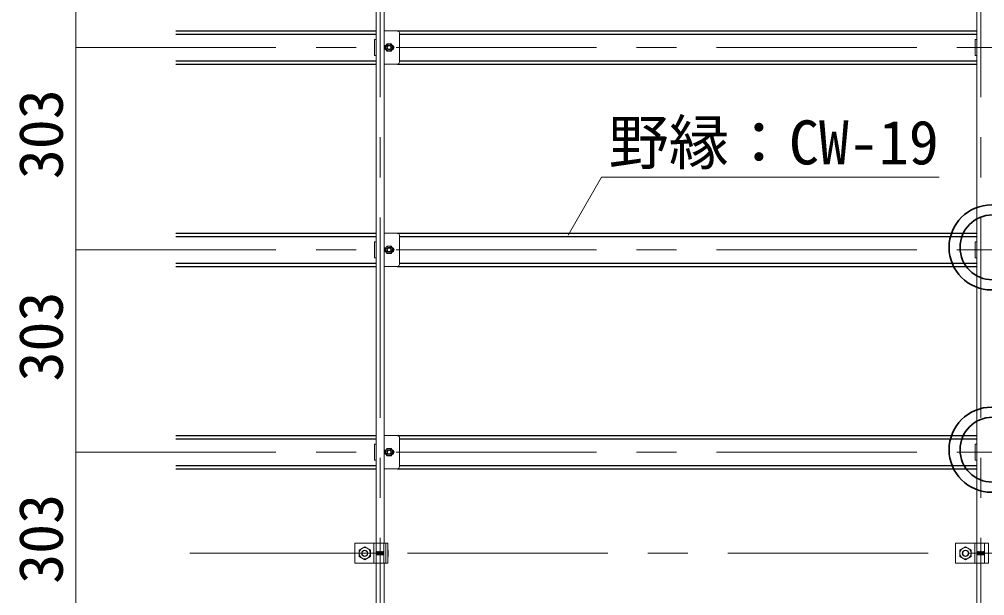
# Model space of a CAD drawing. Units: millimetres on the paper, enlarged 40 times, with parts at other scales. Extents: x -7800 to 7800, y -5578 to 5491.
# Drawn here: x 1536 to 2500, y 1296 to 1871 of the extents above; entities that cross this region are included whole.
import ezdxf
from ezdxf.enums import TextEntityAlignment as Align

# ---------------------------------------------------------------- set-up
doc = ezdxf.new("R2010")
doc.units = ezdxf.units.MM
doc.header["$LTSCALE"] = 40
for name, pattern in [('CHAIN1', [8, 5, -1, 1, -1]), ('DASHED1', [1.8, 1.2, -0.6]), ('DASHED2', [3, 2, -1])]:
    doc.linetypes.add(name, pattern=pattern)
for name, color, linetype, lineweight in [('5-0_中心線', 4, 'CHAIN1', 9), ('5-1_吊りボルト', 7, 'Continuous', 18), ('5-2_野縁受け', 3, 'Continuous', 18), ('5-3_野縁', 2, 'Continuous', 25), ('5-5_寸法', 7, 'Continuous', 9), ('5-6_文字', 7, 'Continuous', 18), ('5-7_金具', 6, 'Continuous', 35), ('5-A_クリップ', 7, 'Continuous', 18), ('5-B_ビス', 7, 'Continuous', 18)]:
    doc.layers.add(name, color=color, linetype=linetype, lineweight=lineweight)
doc.styles.add('ＭＳ ゴシック', font='')
doc.styles.get('ＭＳ ゴシック').set_extended_font_data('MS Gothic')

msp = doc.modelspace()

# ---------------------------------------------------------------- linework, layer by layer
at = {"layer": '5-0_中心線'}
for p, q in [((1896.52, 513.54), (1896.52, 2262.87)), ((2496.52, 513.54), (2496.52, 2262.87)), ((1592.52, 1843.21), (3286.52, 1843.21)), ((1592.52, 1641.21), (3286.52, 1641.21)), ((1592.52, 1439.21), (3286.52, 1439.21)), ((1706.51, 1338.21), (1900.52, 1338.21)), ((1923.85, 1338.21), (3400.52, 1338.21))]:
    msp.add_line(p, q, dxfattribs=at)
at = {"layer": '5-1_吊りボルト'}
for p, q in [((1871.18, 1348.21), (1871.18, 1328.21)), ((1904.29, 1348.21), (1871.18, 1348.21)), ((1875.52, 1341.48), (1881.18, 1344.75)), ((1875.52, 1334.94), (1875.52, 1341.48)), ((1881.18, 1344.75), (1886.85, 1341.48)), ((1892.52, 1328.21), (1892.52, 1348.21)), ((1900.18, 1328.21), (1900.18, 1348.21)), ((1902.35, 1328.21), (1902.35, 1348.21)), ((2471.18, 1348.21), (2471.18, 1328.21)), ((2504.29, 1348.21), (2471.18, 1348.21)), ((2475.52, 1341.48), (2481.18, 1344.75)), ((2475.52, 1334.94), (2475.52, 1341.48)), ((2481.18, 1344.75), (2486.85, 1341.48)), ((2492.52, 1328.21), (2492.52, 1348.21)), ((2500.18, 1328.21), (2500.18, 1348.21))]:
    msp.add_line(p, q, dxfattribs=at)
at = {"layer": '5-1_吊りボルト', "linetype": 'DASHED2'}
for p, q in [((1890.38, 1328.21), (1890.38, 1348.21)), ((2490.38, 1328.21), (2490.38, 1348.21))]:
    msp.add_line(p, q, dxfattribs=at)
at = {"layer": '5-1_吊りボルト'}
for points in [[(1871.18, 1328.21), (1904.29, 1328.21), (1904.29, 1348.21)], [(1875.52, 1334.94), (1881.18, 1331.66), (1886.85, 1334.94), (1886.85, 1341.48)], [(2471.18, 1328.21), (2504.29, 1328.21), (2504.29, 1348.21)], [(2475.52, 1334.94), (2481.18, 1331.66), (2486.85, 1334.94), (2486.85, 1341.48)]]:
    msp.add_lwpolyline(points, dxfattribs=at)
for centre, radius in [((1881.18, 1338.21), 5.67), ((1881.18, 1338.21), 3.18), ((2481.18, 1338.21), 5.67), ((2481.18, 1338.21), 3.18)]:
    msp.add_circle(centre, radius, dxfattribs=at)
at = {"layer": '5-1_吊りボルト', "linetype": 'DASHED1'}
for centre in [(1881.18, 1338.21), (2481.18, 1338.21)]:
    msp.add_circle(centre, 2.84, dxfattribs=at)
at = {"layer": '5-2_野縁受け'}
for p, q in [((1892.52, 1348.21), (1892.52, 1928.21)), ((1900.52, 1348.21), (1900.52, 1928.21)), ((2492.52, 1348.21), (2492.52, 1928.21)), ((1892.52, 748.21), (1892.52, 1328.21)), ((1900.52, 748.21), (1900.52, 1328.21)), ((2492.52, 748.21), (2492.52, 1328.21))]:
    msp.add_line(p, q, dxfattribs=at)
at = {"layer": '5-3_野縁'}
for p, q in [((1692.52, 1859.87), (1892.52, 1859.87)), ((1692.52, 1856.54), (1892.52, 1856.54)), ((1913.85, 1859.87), (2492.52, 1859.87)), ((1915.85, 1856.54), (2492.52, 1856.54)), ((1692.52, 1829.87), (1892.52, 1829.87)), ((1692.52, 1826.54), (1892.52, 1826.54)), ((1913.85, 1826.54), (2492.52, 1826.54)), ((1915.85, 1829.87), (2492.52, 1829.87)), ((1692.52, 1657.87), (1892.52, 1657.87)), ((1692.52, 1654.54), (1892.52, 1654.54)), ((1913.85, 1657.87), (2492.52, 1657.87)), ((1915.85, 1654.54), (2492.52, 1654.54)), ((1692.52, 1627.87), (1892.52, 1627.87)), ((1692.52, 1624.54), (1892.52, 1624.54)), ((1913.85, 1624.54), (2492.52, 1624.54)), ((1915.85, 1627.87), (2492.52, 1627.87)), ((1692.52, 1455.87), (1892.52, 1455.87)), ((1913.85, 1455.87), (2492.52, 1455.87)), ((1692.52, 1452.54), (1892.52, 1452.54)), ((1915.85, 1452.54), (2492.52, 1452.54)), ((1692.52, 1425.87), (1892.52, 1425.87)), ((1692.52, 1422.54), (1892.52, 1422.54)), ((1913.85, 1422.54), (2492.52, 1422.54)), ((1915.85, 1425.87), (2492.52, 1425.87))]:
    msp.add_line(p, q, dxfattribs=at)
at = {"layer": '5-5_寸法', "color": 4}
for p, q in [((1592.52, 1843.21), (1592.52, 2045.21)), ((1592.52, 1641.21), (1592.52, 1843.21)), ((1592.52, 1439.21), (1592.52, 1641.21)), ((1592.52, 1237.21), (1592.52, 1439.21))]:
    msp.add_line(p, q, dxfattribs=at)
at = {"layer": '5-6_文字'}
for q in [(2084.44, 1655.87), (2454.83, 1713.6)]:
    msp.add_line((2117.78, 1713.6), q, dxfattribs=at)
at = {"layer": '5-7_金具'}
for centre, radius in [((2507.33, 1643.61), 42.53), ((2508.06, 1643.61), 32.35), ((2507.33, 1441.61), 42.53), ((2508.06, 1441.61), 32.35)]:
    msp.add_circle(centre, radius, dxfattribs=at)
at = {"layer": '5-A_クリップ'}
for p, q in [((1890.98, 1851.21), (1892.52, 1851.21)), ((1890.98, 1835.21), (1890.98, 1851.21)), ((1913.85, 1859.87), (1900.52, 1859.87)), ((1915.85, 1828.54), (1915.85, 1857.87)), ((1915.85, 1857.02), (1915.85, 1829.39)), ((2490.98, 1851.21), (2492.52, 1851.21)), ((2490.98, 1835.21), (2490.98, 1851.21)), ((1892.52, 1835.21), (1890.98, 1835.21)), ((2492.52, 1835.21), (2490.98, 1835.21)), ((1900.52, 1826.54), (1913.85, 1826.54)), ((1890.98, 1649.21), (1892.52, 1649.21)), ((1890.98, 1633.21), (1890.98, 1649.21)), ((1913.85, 1657.87), (1900.52, 1657.87)), ((1915.85, 1626.54), (1915.85, 1655.87)), ((1915.85, 1655.02), (1915.85, 1627.39)), ((2490.98, 1649.21), (2492.52, 1649.21)), ((2490.98, 1633.21), (2490.98, 1649.21)), ((1892.52, 1633.21), (1890.98, 1633.21)), ((2492.52, 1633.21), (2490.98, 1633.21)), ((1900.52, 1624.54), (1913.85, 1624.54)), ((1913.85, 1455.87), (1900.52, 1455.87)), ((1890.98, 1447.21), (1892.52, 1447.21)), ((1890.98, 1431.21), (1890.98, 1447.21)), ((1915.85, 1424.54), (1915.85, 1453.87)), ((1915.85, 1453.02), (1915.85, 1425.39)), ((2490.98, 1447.21), (2492.52, 1447.21)), ((2490.98, 1431.21), (2490.98, 1447.21)), ((1892.52, 1431.21), (1890.98, 1431.21)), ((2492.52, 1431.21), (2490.98, 1431.21)), ((1900.52, 1422.54), (1913.85, 1422.54))]:
    msp.add_line(p, q, dxfattribs=at)
for centre, radius, start, end in [((1913.85, 1857.87), 2, 0, 90), ((1902.68, 1843.21), 2.17, 94.04304, 265.95748), ((1908.35, 1843.21), 2.17, 274.042, 85.95748), ((1913.85, 1828.54), 2, 270, 0), ((1913.85, 1655.87), 2, 0, 90), ((1902.68, 1641.21), 2.17, 94.04304, 265.95748), ((1908.35, 1641.21), 2.17, 274.042, 85.95748), ((1913.85, 1626.54), 2, 270, 0), ((1913.85, 1453.87), 2, 0, 90), ((1902.68, 1439.21), 2.17, 94.04304, 265.95748), ((1908.35, 1439.21), 2.17, 274.042, 85.95748), ((1913.85, 1424.54), 2, 270, 0)]:
    msp.add_arc(centre, radius, start, end, dxfattribs=at)
at = {"layer": '5-B_ビス'}
for p, q in [((1901.28, 1843.21), (1903.4, 1846.87)), ((1903.4, 1839.54), (1901.28, 1843.21)), ((1903.4, 1846.87), (1907.63, 1846.87)), ((1907.63, 1846.87), (1909.75, 1843.21)), ((1909.75, 1843.21), (1907.63, 1839.54)), ((1907.63, 1839.54), (1903.4, 1839.54)), ((1901.28, 1641.21), (1903.4, 1644.87)), ((1903.4, 1637.54), (1901.28, 1641.21)), ((1903.4, 1644.87), (1907.63, 1644.87)), ((1907.63, 1644.87), (1909.75, 1641.21)), ((1909.75, 1641.21), (1907.63, 1637.54)), ((1907.63, 1637.54), (1903.4, 1637.54)), ((1901.28, 1439.21), (1903.4, 1442.87)), ((1903.4, 1435.54), (1901.28, 1439.21)), ((1903.4, 1442.87), (1907.63, 1442.87)), ((1907.63, 1442.87), (1909.75, 1439.21)), ((1909.75, 1439.21), (1907.63, 1435.54)), ((1907.63, 1435.54), (1903.4, 1435.54)), ((1904.68, 1335.89), (1904.68, 1340.51)), ((1892.52, 1339.7), (1892.56, 1339.66)), ((1892.52, 1336.58), (1892.56, 1336.53)), ((1892.56, 1339.66), (1892.77, 1339.66)), ((1892.56, 1339.66), (1892.77, 1336.74)), ((1892.56, 1336.53), (1892.77, 1336.74)), ((1892.77, 1339.66), (1892.97, 1339.87)), ((1892.77, 1339.66), (1892.97, 1336.74)), ((1892.77, 1336.74), (1892.97, 1336.74)), ((1892.97, 1339.87), (1893.18, 1339.66)), ((1892.97, 1336.74), (1893.18, 1336.53)), ((1893.18, 1339.66), (1893.39, 1339.66)), ((1893.18, 1339.66), (1893.39, 1336.74)), ((1893.18, 1336.53), (1893.39, 1336.74)), ((1893.39, 1339.66), (1893.6, 1339.87)), ((1893.39, 1339.66), (1893.6, 1336.74)), ((1893.39, 1336.74), (1893.6, 1336.74)), ((1893.6, 1339.87), (1893.81, 1339.66)), ((1893.6, 1336.74), (1893.81, 1336.53)), ((1893.81, 1339.66), (1894.02, 1339.66)), ((1893.81, 1339.66), (1894.02, 1336.74)), ((1893.81, 1336.53), (1894.02, 1336.74)), ((1894.02, 1339.66), (1894.22, 1339.87)), ((1894.02, 1339.66), (1894.22, 1336.74)), ((1894.02, 1336.74), (1894.22, 1336.74)), ((1894.22, 1339.87), (1894.43, 1339.66)), ((1894.22, 1336.74), (1894.43, 1336.53)), ((1894.43, 1339.66), (1894.64, 1339.66)), ((1894.43, 1339.66), (1894.64, 1336.74)), ((1894.43, 1336.53), (1894.64, 1336.74)), ((1894.64, 1339.66), (1894.85, 1339.87)), ((1894.64, 1339.66), (1894.85, 1336.74)), ((1894.64, 1336.74), (1894.85, 1336.74)), ((1894.85, 1339.87), (1895.06, 1339.66)), ((1894.85, 1336.74), (1895.06, 1336.53)), ((1895.06, 1339.66), (1895.27, 1339.66)), ((1895.06, 1339.66), (1895.27, 1336.74)), ((1895.06, 1336.53), (1895.27, 1336.74)), ((1895.27, 1339.66), (1895.47, 1339.87)), ((1895.27, 1339.66), (1895.47, 1336.74)), ((1895.27, 1336.74), (1895.47, 1336.74)), ((1895.47, 1339.87), (1895.68, 1339.66)), ((1895.47, 1336.74), (1895.68, 1336.53)), ((1895.68, 1339.66), (1895.89, 1339.66)), ((1895.68, 1339.66), (1895.89, 1336.74)), ((1895.68, 1336.53), (1895.89, 1336.74)), ((1895.89, 1339.66), (1896.1, 1339.87)), ((1895.89, 1339.66), (1896.1, 1336.74)), ((1895.89, 1336.74), (1896.1, 1336.74)), ((1896.1, 1339.87), (1896.31, 1339.66)), ((1896.1, 1336.74), (1896.31, 1336.53)), ((1896.31, 1339.66), (1896.52, 1339.66)), ((1896.31, 1339.66), (1896.52, 1336.74)), ((1896.31, 1336.53), (1896.52, 1336.74)), ((1896.52, 1339.66), (1896.72, 1339.87)), ((1896.52, 1339.66), (1896.72, 1336.74)), ((1896.52, 1336.74), (1896.72, 1336.74)), ((1896.72, 1339.87), (1896.93, 1339.66)), ((1896.72, 1336.74), (1896.93, 1336.53)), ((1896.93, 1339.66), (1897.14, 1339.66)), ((1896.93, 1339.66), (1897.14, 1336.74)), ((1896.93, 1336.53), (1897.14, 1336.74)), ((1897.14, 1339.66), (1897.35, 1339.87)), ((1897.14, 1339.66), (1897.35, 1336.74)), ((1897.14, 1336.74), (1897.35, 1336.74)), ((1897.35, 1339.87), (1897.56, 1339.66)), ((1897.35, 1336.74), (1897.56, 1336.53)), ((1897.56, 1339.66), (1897.77, 1336.74)), ((1897.56, 1336.53), (1897.77, 1336.74)), ((1897.77, 1339.66), (1897.97, 1336.74)), ((1897.77, 1336.74), (1897.97, 1336.74)), ((1897.97, 1339.87), (1898.18, 1339.66)), ((1897.97, 1336.74), (1898.18, 1336.53)), ((1898.18, 1339.66), (1898.39, 1339.66)), ((1898.18, 1339.66), (1898.39, 1336.74)), ((1898.18, 1336.53), (1898.39, 1336.74)), ((1898.39, 1339.66), (1898.6, 1339.87)), ((1898.39, 1339.66), (1898.6, 1336.74)), ((1898.39, 1336.74), (1898.6, 1336.74)), ((1898.6, 1339.87), (1898.81, 1339.66)), ((1898.6, 1336.74), (1898.81, 1336.53)), ((1898.81, 1339.66), (1899.02, 1339.66)), ((1898.81, 1339.66), (1899.02, 1336.74)), ((1898.81, 1336.53), (1899.02, 1336.74)), ((1899.02, 1339.66), (1899.22, 1339.87)), ((1899.02, 1339.66), (1899.22, 1336.74)), ((1899.02, 1336.74), (1899.22, 1336.74)), ((1899.22, 1339.87), (1899.43, 1339.66)), ((1899.22, 1336.74), (1899.43, 1336.53)), ((1899.43, 1339.66), (1899.64, 1339.66)), ((1899.43, 1339.66), (1899.64, 1336.74)), ((1899.43, 1336.53), (1899.64, 1336.74)), ((1899.64, 1339.66), (1899.85, 1339.87)), ((1899.64, 1339.66), (1899.85, 1336.74)), ((1899.64, 1336.74), (1899.85, 1336.74)), ((1899.85, 1339.87), (1900.06, 1339.66)), ((1899.85, 1336.74), (1900.06, 1336.53)), ((1900.06, 1339.66), (1900.18, 1337.92)), ((1900.06, 1339.66), (1900.18, 1339.66)), ((1900.06, 1336.53), (1900.18, 1336.66)), ((2492.52, 1339.7), (2492.56, 1339.66)), ((2492.52, 1336.58), (2492.56, 1336.53)), ((2492.56, 1339.66), (2492.77, 1339.66)), ((2492.56, 1339.66), (2492.77, 1336.74)), ((2492.56, 1336.53), (2492.77, 1336.74)), ((2492.77, 1339.66), (2492.97, 1339.87)), ((2492.77, 1339.66), (2492.97, 1336.74)), ((2492.77, 1336.74), (2492.97, 1336.74)), ((2492.97, 1339.87), (2493.18, 1339.66)), ((2492.97, 1336.74), (2493.18, 1336.53)), ((2493.18, 1339.66), (2493.39, 1339.66)), ((2493.18, 1339.66), (2493.39, 1336.74)), ((2493.18, 1336.53), (2493.39, 1336.74)), ((2493.39, 1339.66), (2493.6, 1339.87)), ((2493.39, 1339.66), (2493.6, 1336.74)), ((2493.39, 1336.74), (2493.6, 1336.74)), ((2493.6, 1339.87), (2493.81, 1339.66)), ((2493.6, 1336.74), (2493.81, 1336.53)), ((2493.81, 1339.66), (2494.02, 1339.66)), ((2493.81, 1339.66), (2494.02, 1336.74)), ((2493.81, 1336.53), (2494.02, 1336.74)), ((2494.02, 1339.66), (2494.22, 1339.87)), ((2494.02, 1339.66), (2494.22, 1336.74)), ((2494.02, 1336.74), (2494.22, 1336.74)), ((2494.22, 1339.87), (2494.43, 1339.66)), ((2494.22, 1336.74), (2494.43, 1336.53)), ((2494.43, 1339.66), (2494.64, 1339.66)), ((2494.43, 1339.66), (2494.64, 1336.74)), ((2494.43, 1336.53), (2494.64, 1336.74)), ((2494.64, 1339.66), (2494.85, 1339.87)), ((2494.64, 1339.66), (2494.85, 1336.74)), ((2494.64, 1336.74), (2494.85, 1336.74)), ((2494.85, 1339.87), (2495.06, 1339.66)), ((2494.85, 1336.74), (2495.06, 1336.53)), ((2495.06, 1339.66), (2495.27, 1339.66)), ((2495.06, 1339.66), (2495.27, 1336.74)), ((2495.06, 1336.53), (2495.27, 1336.74)), ((2495.27, 1339.66), (2495.47, 1339.87)), ((2495.27, 1339.66), (2495.47, 1336.74)), ((2495.27, 1336.74), (2495.47, 1336.74)), ((2495.47, 1339.87), (2495.68, 1339.66)), ((2495.47, 1336.74), (2495.68, 1336.53)), ((2495.68, 1339.66), (2495.89, 1339.66)), ((2495.68, 1339.66), (2495.89, 1336.74)), ((2495.68, 1336.53), (2495.89, 1336.74)), ((2495.89, 1339.66), (2496.1, 1339.87)), ((2495.89, 1339.66), (2496.1, 1336.74)), ((2495.89, 1336.74), (2496.1, 1336.74)), ((2496.1, 1339.87), (2496.31, 1339.66)), ((2496.1, 1336.74), (2496.31, 1336.53)), ((2496.31, 1339.66), (2496.52, 1339.66)), ((2496.31, 1339.66), (2496.52, 1336.74)), ((2496.31, 1336.53), (2496.52, 1336.74)), ((2496.52, 1339.66), (2496.72, 1339.87)), ((2496.52, 1339.66), (2496.72, 1336.74)), ((2496.52, 1336.74), (2496.72, 1336.74)), ((2496.72, 1339.87), (2496.93, 1339.66)), ((2496.72, 1336.74), (2496.93, 1336.53)), ((2496.93, 1339.66), (2497.14, 1339.66)), ((2496.93, 1339.66), (2497.14, 1336.74)), ((2496.93, 1336.53), (2497.14, 1336.74)), ((2497.14, 1339.66), (2497.35, 1339.87)), ((2497.14, 1339.66), (2497.35, 1336.74)), ((2497.14, 1336.74), (2497.35, 1336.74)), ((2497.35, 1339.87), (2497.56, 1339.66)), ((2497.35, 1336.74), (2497.56, 1336.53)), ((2497.56, 1339.66), (2497.77, 1336.74)), ((2497.56, 1336.53), (2497.77, 1336.74)), ((2497.77, 1339.66), (2497.97, 1336.74)), ((2497.77, 1336.74), (2497.97, 1336.74)), ((2497.97, 1339.87), (2498.18, 1339.66)), ((2497.97, 1336.74), (2498.18, 1336.53)), ((2498.18, 1339.66), (2498.39, 1339.66)), ((2498.18, 1339.66), (2498.39, 1336.74)), ((2498.18, 1336.53), (2498.39, 1336.74)), ((2498.39, 1339.66), (2498.6, 1339.87)), ((2498.39, 1339.66), (2498.6, 1336.74)), ((2498.39, 1336.74), (2498.6, 1336.74)), ((2498.6, 1339.87), (2498.81, 1339.66)), ((2498.6, 1336.74), (2498.81, 1336.53)), ((2498.81, 1339.66), (2499.02, 1339.66)), ((2498.81, 1339.66), (2499.02, 1336.74)), ((2498.81, 1336.53), (2499.02, 1336.74)), ((2499.02, 1339.66), (2499.22, 1339.87)), ((2499.02, 1339.66), (2499.22, 1336.74)), ((2499.02, 1336.74), (2499.22, 1336.74)), ((2499.22, 1339.87), (2499.43, 1339.66)), ((2499.22, 1336.74), (2499.43, 1336.53)), ((2499.43, 1339.66), (2499.64, 1339.66)), ((2499.43, 1339.66), (2499.64, 1336.74)), ((2499.43, 1336.53), (2499.64, 1336.74)), ((2499.64, 1339.66), (2499.85, 1339.87)), ((2499.64, 1339.66), (2499.85, 1336.74)), ((2499.64, 1336.74), (2499.85, 1336.74)), ((2499.85, 1339.87), (2500.06, 1339.66)), ((2499.85, 1336.74), (2500.06, 1336.53)), ((2500.06, 1339.66), (2500.18, 1337.92)), ((2500.06, 1339.66), (2500.18, 1339.66)), ((2500.06, 1336.53), (2500.18, 1336.66))]:
    msp.add_line(p, q, dxfattribs=at)
for points in [[(1897.56, 1339.66), (1897.77, 1339.66), (1897.97, 1339.87)], [(2497.56, 1339.66), (2497.77, 1339.66), (2497.97, 1339.87)]]:
    msp.add_lwpolyline(points, dxfattribs=at)
for centre, radius in [((1905.52, 1843.21), 3.49), ((1905.52, 1843.21), 2.33), ((1905.52, 1641.21), 3.49), ((1905.52, 1641.21), 2.33), ((1905.52, 1439.21), 3.49), ((1905.52, 1439.21), 2.33)]:
    msp.add_circle(centre, radius, dxfattribs=at)
at = {"layer": '5-B_ビス', "linetype": 'DASHED1'}
for centre in [(1905.52, 1843.21), (1905.52, 1641.21), (1905.52, 1439.21)]:
    msp.add_circle(centre, 1.83, dxfattribs=at)
at = {"layer": '5-B_ビス'}
for centre, radius, start, end in [((1903.79, 1340.51), 0.889, 303.93712, 56.06288), ((1901.79, 1338.2), 2.89, 329.77861, 30.22139), ((1903.79, 1335.89), 0.889, 303.93712, 56.06288)]:
    msp.add_arc(centre, radius, start, end, dxfattribs=at)

# ---------------------------------------------------------------- texts
at = {"layer": '5-5_寸法', "style": 'ＭＳ ゴシック'}
for p in [(1592.85, 1711.71), (1592.85, 1509.71), (1592.85, 1307.71)]:
    msp.add_text('303', height=43.99, rotation=90, dxfattribs=at).set_placement(p, align=Align.BOTTOM_LEFT)
at = {"layer": '5-6_文字', "style": 'ＭＳ ゴシック'}
msp.add_text('野縁：CW-19', height=43.99, dxfattribs=at).set_placement((2124.83, 1713.27), align=Align.BOTTOM_LEFT)

doc.saveas('drawing.dxf')
